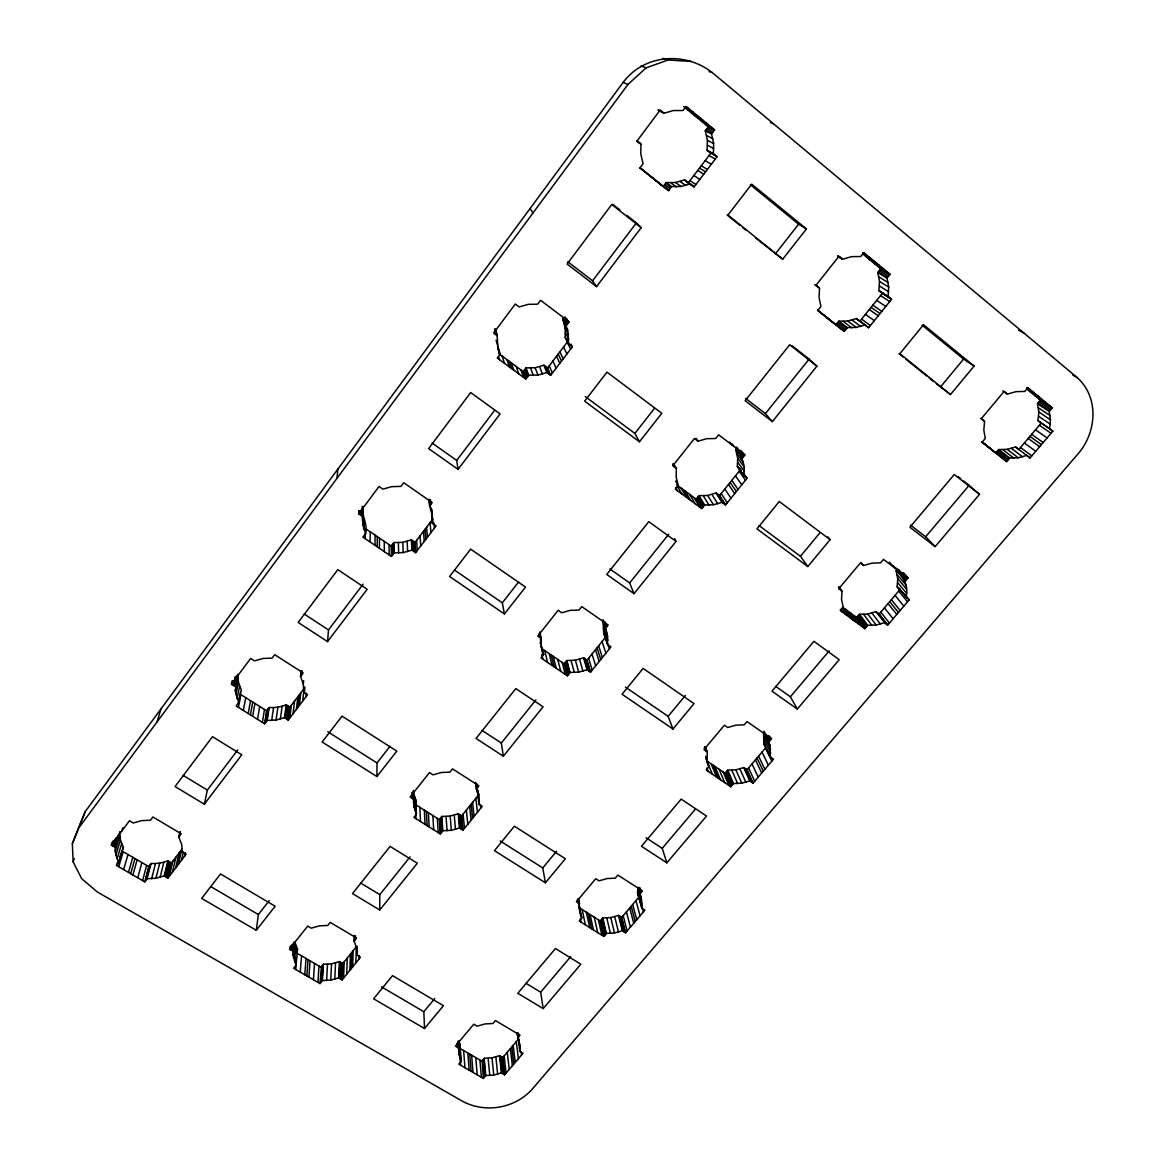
<?xml version="1.0" encoding="UTF-8"?>
<svg xmlns="http://www.w3.org/2000/svg" width="1166" height="1166" viewBox="0 0 1166 1166"><rect width="100%" height="100%" fill="white"/><g stroke="black" fill="none" stroke-linecap="round" stroke-linejoin="round"><path stroke-width="1.5" d="M817.555 310.258L835.833 324.891L838.82 321.175L847.697 321.029L856.412 318.551L859.838 321.306L882.312 293.38L878.887 290.582L879.499 281.429L877.779 272.567L880.811 268.778L890.066 274.287L886.976 278.135L888.696 287.142L888.069 296.47L891.538 299.312L868.612 327.719L858.118 319.936M379.737 910.005L417.341 863.234L390.1 846.399L352.511 893.579L379.737 910.005L379.795 894.643L410.053 856.893M379.416 548.312L379.475 538.08M376.895 776.527L396.819 751.123L342.046 716.143L322.137 741.999L376.895 776.527L376.997 762.943L390.056 746.255M839.097 587.256L842.041 591.22L841.531 599.426L843.237 607.253L840.365 610.649L864.866 628.693L867.737 625.311L876.176 625.034L884.469 622.673L887.72 625.078L909.247 599.776L897.12 586.731L897.718 578.671L896.144 570.932L897.572 569.241L906.507 579.604M377.186 546.796L377.288 536.593M906.011 597.356C908.722 587.168 904.306 577.301 896.144 570.932M322.414 980.548L330.736 980.11L338.65 977.851L342.148 979.892L342.804 963.597L339.364 961.586L331.567 963.801L323.39 964.238L322.414 980.548L319.98 983.579L293.643 968.276L296.062 965.229L292.957 954.823L293.817 942.317M238.753 702.559L235.284 690.724L237.849 674.196L238.432 682.241L241.26 689.908L238.753 702.559L236.202 705.969L264.609 723.78L267.16 720.399L276.05 720.063L284.489 717.658L288.264 720.034L307.533 694.717L303.758 692.312L303.291 684.165L300.536 676.353L301.149 671.12M374.971 545.294L375.102 535.107M370.059 541.957L370.292 531.827M359.011 958.991L359.099 955.435M411.35 539.887L411.875 550.119L415.65 552.699L415.067 542.423L411.35 539.887L402.809 542.321L393.904 542.569L394.093 552.859L391.397 556.43L362.903 537.103L365.614 533.503L362.903 525.166L362.524 516.421L358.662 513.798L358.807 510.562M342.148 979.892L360.454 957.213L356.956 955.158L357.19 946.238M355.863 962.897L356.3 946.836L342.804 963.597M356.956 955.158L356.607 947.958L354.114 941.108L354.275 935.846M354.508 940.627L354.653 935.365M355.353 939.577L355.455 936.065M365.147 538.634L365.308 533.591M365.614 533.503C368.033 524.146 361.46 516.042 362.888 506.7L362.407 520.808M352.715 966.803L353.196 950.698M349.858 970.345L350.383 954.182M351.287 968.582L351.797 952.433M363.967 529.408L364.302 519.468M346.71 974.237L347.293 958.029M362.903 525.166L363.253 515.285M1015.601 446.972L1018.778 449.522L1041.121 423.2L1037.944 420.605L1038.819 412.021L1037.463 403.742L1040.48 400.171L1052.242 407.809L1049.167 411.438L1050.508 419.847L1049.604 428.578L1052.825 431.216L1030.03 457.976L1015.601 446.972L1007.205 449.347L998.737 449.551L995.764 453.064L981.918 441.972M343.576 978.128L344.203 961.863M361.926 516.013L362.291 506.292M416.437 814.13L413.988 806.843L413.726 799.162L410.155 796.917L429.467 772.562L433.038 774.851L441.302 772.504L449.901 772.14L452.51 768.875L478.92 785.826L476.311 789.076L478.643 796.407L478.789 804.059L482.287 806.289L462.975 830.221L459.477 828.02L451.329 830.338L442.847 830.717L440.282 833.909L413.872 817.351L416.437 814.13L415.883 800.065L413.464 792.865M341.609 979.571L342.265 963.291M360.6 515.11L360.79 510.256M415.65 552.699L436.055 525.881L432.28 523.272L431.58 509.178L432.877 523.68M432.28 523.272C433.825 515.081 428.884 507.837 428.899 499.835M340.399 978.872L341.084 962.591M338.65 977.851L339.364 961.586M339.204 978.172L339.904 961.906M359.274 514.206L359.405 510.97M334.773 979.207L335.546 962.912M330.736 980.11L331.567 963.801M495.229 332.281L495.39 329.206C499.033 337.134 495.871 346.317 500.156 354.202L497.284 358.035L525.793 379.023L528.679 375.233L537.963 375.058L546.912 372.508L550.687 375.306L572.346 346.856L570.961 344.116M326.597 980.562L327.5 964.253M321.204 982.063L322.195 965.725M322.035 981.014L323.011 964.705M319.98 983.579L321.379 966.745M317.939 982.384L318.988 966.046M602.939 620.924L603.653 632.89L607.501 644.419L610.999 646.839L590.579 672.141L587.081 669.75L578.715 672.126L570.043 672.447L567.332 675.814L540.922 657.901L543.633 654.49C539.756 647.407 542.438 639.26 539.756 631.943M572.346 346.856L568.571 344.014L565.175 337.207L565.175 328.054L562.828 319.207L564.257 317.312L567.667 323.784M461.197 1061.249L459.827 1058.101L458.617 1041.005L459.958 1044.109L461.197 1061.249L458.763 1064.135L483.365 1078.419L485.799 1075.548L493.757 1075.081L501.409 1072.895L504.674 1074.804L523.009 1053.277L519.759 1051.353L519.686 1044.561L516.917 1033.061M568.571 344.014L567.696 330.138L562.828 319.207M313.421 979.761L314.543 963.451M308.903 977.137L310.098 960.857M306.847 975.942L308.072 959.662M304.792 974.747L306.046 958.481M641.679 908.037L642.014 904.422L637.831 889.396L637.496 892.967L641.679 908.037L644.929 910.121L625.617 932.8L622.352 930.745L614.497 932.989L606.378 933.398L603.813 936.429L579.211 921.009L581.776 917.948L579.706 911.098L578.671 898.84M714.612 129.82L686.118 106.354L683.014 110.508L673.365 110.551L663.993 113.219L660.131 110.056L637.088 140.926L640.95 144.045L640.79 154.072L643.093 163.706L640.047 167.773L668.541 190.626L671.601 186.589L681.09 186.502L690.33 183.878L694.091 186.924L717.119 156.667L707.106 150.166L707.398 140.357L705.27 130.869L708.316 126.832L714.612 129.82L711.508 133.93L713.665 143.593L713.359 153.591M607.501 644.419L607.588 636.257L602.691 620.356M300.245 972.109L301.586 955.872M327.544 641.606L367.188 589.282L337.805 569.649L298.175 622.455L327.544 641.606L328.506 629.917L363.136 584.137M295.683 965.71L296.47 956.732M296.791 953.132L297.476 949.066L294.925 942.332L293.468 958.394M295.712 969.471L297.476 949.066M294.502 961.892L295.945 945.772M292.957 954.823L294.094 942.347M337.003 478.293L337.834 469.155M673.759 464.039L676.367 468.44L676.149 477.185L678.233 485.552L675.362 489.152L701.757 508.58L704.628 505.009L713.461 504.776L722.075 502.327L725.573 504.907L747.202 478.118L743.704 475.495L737.335 466.633L737.67 458.049L735.731 449.785L737.16 448.006M292.447 950.873L293.103 943.76M289.999 949.43L290.334 945.888M291.223 950.159L291.719 944.824M705.27 746.969L707.296 751.822L707.033 759.518L708.928 766.834L706.232 770.056L730.805 786.729L733.501 783.537L741.78 783.188L749.855 780.885L753.119 783.115L773.495 759.183L770.245 756.923L763.832 743.952L763.555 732.685L769.983 745.511L770.245 756.923M306.017 696.7L306.396 693.129M743.704 475.495C745.468 466.138 742.742 456.416 735.731 449.785M302.694 701.072L304.078 688.494L289.882 707.164L288.264 720.034M303.758 692.312L304.355 686.978M304.355 692.691L304.938 687.357M303.291 684.165L303.685 680.653M301.834 674.633L302.242 671.164M299.37 705.415L300.813 692.779M300.945 675.814L301.542 670.581M297.869 707.398L299.341 694.732M296.368 709.38L297.855 696.67M890.066 274.287L863.787 252.643L860.683 256.535L851.515 256.651L842.508 259.216L838.952 256.301L815.981 285.262L819.538 288.133L819.042 297.49L820.908 306.469L817.862 310.287L844.184 331.377L847.216 327.588L856.252 327.442L865.128 324.92L868.612 327.719M293.06 713.723L294.604 700.955M289.751 718.052L291.354 705.226M287.667 719.655L289.314 706.8M286.384 718.839L288.031 705.998M256.272 930.293L275.132 906.244L220.505 873.961L201.674 898.403L256.272 930.293L258.356 914.538L269.273 900.589M284.489 717.658L286.195 704.818L289.882 707.164M285.087 718.023L286.763 705.197M280.35 719.116L282.114 706.261L286.195 704.818M276.05 720.063L277.887 707.179L282.114 706.261M271.634 720.486L273.544 707.602L277.887 707.179M265.892 722.089L267.903 709.176M266.766 720.923L268.763 708.039M267.16 720.399L269.157 707.514L273.544 707.602M1052.242 407.809L1027.916 387.782L1024.841 391.441L1016.096 391.63L1007.439 394.093L1004.145 391.397L981.306 418.652L984.6 421.305L983.812 430.065L985.285 438.445L982.253 442.045L1006.637 461.576L1009.654 458.005L1018.268 457.801L1026.809 455.367L1030.03 457.976M264.609 723.78L266.635 710.837L269.157 707.514M265.003 723.241L267.029 710.313M262.394 722.395L264.478 709.467M257.54 719.349L259.697 706.465M252.672 716.288L254.917 703.448M250.442 714.904L252.731 702.078M248.227 713.505L250.544 700.708M243.33 710.444L245.749 697.676M238.432 707.368L240.939 694.644L266.635 710.837M238.36 703.098L240.546 692.021M237.033 698.755L239.569 686.162M235.882 694.79L238.432 682.241M235.284 690.724L237.849 678.248M234.687 686.235L236.887 675.595M233.36 685.404L235.211 676.542M235.284 686.614L231.436 684.194L232.194 680.653M232.034 684.573L232.792 681.031M204.327 804.205L241.785 754.781L212.489 736.679L175.06 786.554L204.327 804.205L207.359 790.082L237.689 749.986M184.694 856.077L185.423 852.783M181.546 860.202L183.426 851.923M176.984 866.192L180.439 851.195M178.413 864.327L181.838 849.358L171.489 862.971L167.904 878.129L164.144 875.943L155.938 878.275L147.237 878.683L144.817 881.875L116.527 865.463L117.533 862.111M175.57 868.058L179.039 853.046M172.437 872.168L175.964 857.097M179.17 836.547L180.307 831.679M169.318 876.264L172.889 861.135M167.904 878.129L186.123 854.197L182.362 851.982L181.692 844.359L178.792 837.057L179.928 832.189M167.306 877.794L170.921 862.636M166.024 877.036L169.653 861.893M164.144 875.943L167.817 860.814L171.489 862.971M164.741 876.293L168.385 861.149M160.136 877.342L163.867 862.184L167.817 860.814M155.938 878.275L159.742 863.102L163.867 862.184M151.624 878.727L155.486 863.54L159.742 863.102M146.858 879.193L151.186 863.496L155.486 863.54M144.817 881.875L148.811 866.644L151.186 863.496M145.196 881.379L149.175 866.149M146.027 880.286L149.991 865.07M142.616 880.607L146.639 865.391M137.777 877.794L141.888 862.607M132.924 874.981L137.122 859.823M130.709 873.698L134.95 858.555M128.508 872.401L132.778 857.287M123.64 869.574L127.998 854.489M118.757 866.746L123.202 851.69L148.811 866.644M117.737 863.846L118.728 860.508M119.719 857.17L123.392 847.245L120.433 840.074L119.661 832.524M118.568 862.738L123.392 847.245M116.527 865.463L118.947 862.242L117.168 858.686L121.643 843.732M157.046 721.943L160.966 708.943M117.168 858.686L115.93 854.97L120.433 840.074M115.93 854.97L115.245 851.165L119.763 836.313M121.789 831.037L122.78 827.787M114.53 846.968L118.058 835.468M115.245 851.165L115.128 847.318L119.938 831.591M113.219 846.195L115.755 837.99M111.892 845.437L113.423 840.511M115.128 847.318L111.295 845.088L112.315 841.794M73.137 861.878L72.35 843.688L85.162 811.696L623.169 82.349C644.419 54.015 685.083 51.406 712.237 72.554L1077.209 377.595C1099.13 397.3 1096.754 431.653 1078.681 453.078L531.521 1089.962C514.235 1108.443 485.537 1113.253 463.106 1101.608L97.303 891.961L81.664 878.654L73.137 861.878L74.289 858.54M72.35 843.688L85.162 811.696M80.002 826.242L627.891 84.506L646.168 67.817L668.235 59.991L691.205 61.448M111.295 845.088L129.484 820.733L133.303 822.992L141.64 820.631L150.458 820.237L152.921 816.972L181.24 833.807L178.792 837.057M231.436 684.194L250.675 658.426L254.523 660.874L263.093 658.44L272.101 658.12L274.71 654.665L303.131 672.928L300.536 676.353M358.662 513.798L379.067 486.484L382.914 489.152L391.747 486.645L400.958 486.397L403.713 482.724L432.207 502.561L429.452 506.19M391.397 556.43L391.237 546.096L393.904 542.569M525.793 379.023L523.184 371.619L526.012 367.888L535.121 367.713L543.91 365.22L547.626 367.96L550.687 375.306M690.913 184.359L684.544 179.914L675.493 182.479L666.165 182.566L663.177 186.531L639.784 167.787L642.277 169.566M458.063 469.373L500.097 413.886L470.67 392.548L428.636 448.575L458.063 469.373L456.708 460.439L494.719 410.184M636.374 222.91L641.198 227.676L596.54 286.617L592.576 280.802L636.374 222.91L626.74 215.302M566.195 325.708L569.125 321.845L540.601 300.289L537.672 304.195L528.256 304.341L519.162 306.92L515.299 304.02L493.641 333.039L497.503 335.895M415.067 542.423L432.673 519.249M547.626 367.96L567.201 342.192L570.64 349.086M684.544 179.914L688.246 182.902L710.823 153.198L707.106 150.166M504.426 613.957L449.58 576.514L470.656 549.142L525.502 587.081L504.426 613.957L502.313 602.807L518.651 581.921M639.464 441.797L584.618 401.162L606.976 372.129L661.822 413.303L639.464 441.797L634.872 433.417L654.607 408.202M775.346 253.911L798.608 224.193L806.449 228.944L782.721 259.187L755.524 237.922M415.883 800.065L415.956 818.649M540.456 643.297L543.633 654.49M323.39 964.238L321 967.212L297.126 953.263M440.282 833.909L439.32 819.596L441.841 816.448L450.193 816.083L458.194 813.795L461.634 815.981L462.975 830.221M567.332 675.814L564.184 663.818L566.851 660.495L575.363 660.189L583.598 657.843L587.037 660.204L590.579 672.141M701.757 508.58L696.146 499.179L698.973 495.652L707.66 495.433L716.128 493.014L719.553 495.565L725.573 504.907M503.348 756.238L543.079 706.815L515.809 688.596L476.078 738.457L503.348 756.238L501.322 743.034L535.894 699.921M674.575 538.575L676.047 541.403L634.013 593.698L629.655 582.942L668.686 534.261M809.087 359.113L816.885 366.197L772.344 421.611L765.406 413.609L809.087 359.113L792.195 345.792M354.114 941.108L356.592 938.032L330.211 922.364L327.748 925.454L319.324 925.877L311.293 928.165L307.722 926.066L289.445 949.109L293.001 951.194M742.101 458.384L745.016 454.755L718.635 434.831L715.72 438.489L706.742 438.707L698.011 441.185L694.44 438.503L672.797 465.788L676.367 468.44M461.634 815.981L479.139 794.235M587.037 660.204L605.518 637.234M719.553 495.565L740.774 469.213M424.511 1028.514L443.43 1005.719L392.505 975.621L373.601 998.796L424.511 1028.514L423.841 1011.724L434.787 998.49M545.411 882.793L494.457 850.655L514.395 826.198L565.364 858.744L545.411 882.793L542.758 867.941L556.605 851.195M672.986 729.027L622.046 694.251L643.122 668.41L694.047 703.623L672.986 729.027L668.118 716.347L685.36 695.49M827.875 536.856L830.09 539.669L807.805 566.53L800.474 556.299L820.048 532.643M940.437 387.054L963.582 359.07L974.106 366.08L950.494 394.531L936.283 383.701M458.763 1045.552L459.958 1044.109M504.674 1074.804L502.765 1057.577L499.558 1055.682L492.023 1057.824L484.181 1058.291L481.791 1061.118L459.462 1048.088M603.813 936.429L600.257 920.965L602.793 917.977L610.78 917.569L618.505 915.368L621.726 917.409L625.617 932.8M730.805 786.729L725.063 773.32L727.73 770.172L735.863 769.822L743.806 767.563L747.012 769.764L753.119 783.115M864.866 628.693L856.704 617.586L859.517 614.263L867.81 613.986L875.972 611.654L879.164 614.03L887.72 625.078M543.196 1008.59L580.828 964.224L555.439 948.541L517.791 993.272L543.196 1008.59L540.66 992.179L570.728 956.601M666.85 862.84L641.46 846.283L681.163 799.104L706.538 816.054L666.85 862.84L662.23 848.367L695.49 809.015M797.311 709.074L771.979 691.176L813.912 641.329L839.214 659.679L797.311 709.074L790.388 696.772L829.172 650.89M935.147 546.621L925.658 536.768L969.135 485.333L979.469 494.369L935.147 546.621L909.903 527.236L954.269 474.504L979.469 494.369M517.558 1038.104L520.036 1035.189L495.433 1020.571L492.956 1023.5L484.896 1023.952L477.127 1026.167L473.804 1024.2L455.469 1046.077L458.806 1048.015L459.827 1058.101M769.983 745.511L768.831 741.911L771.571 738.661L747.027 721.579L744.272 724.844L735.877 725.179L727.701 727.511L724.378 725.223L703.972 749.563L707.296 751.822M905.049 581.324L907.964 577.884L903.475 572.725M502.765 1057.577L518.36 1039.197M621.726 917.409L639.216 896.785M747.012 769.764L765.464 748.018L771.892 761.048M879.164 614.03L900.312 589.121M394.093 552.859L403.174 552.597L411.875 550.119M842.041 591.22L838.733 588.772L860.304 563.032L863.612 565.525L872.022 563.12L880.592 562.857L883.493 559.403L907.964 577.884M709.074 71.592L712.237 72.554M662.725 58.3L668.235 59.991M641.096 65.981L646.168 67.817M770.537 122.605L773.495 123.756M685.448 106.908L688.363 108.205M687.357 109.589L693.274 112.257M692.181 113.554L698.186 116.294M623.169 82.349L627.891 84.506M694.368 115.361L700.416 118.13M696.554 117.154L702.632 119.952M701.349 121.104L707.529 123.975M706.144 125.053L712.397 127.998M707.835 127.458L714.131 130.461M706.785 128.858L713.053 131.875M705.751 130.242L711.989 133.288M705.27 130.869L711.508 133.93M659.402 110.318L662.069 111.644M663.396 112.723L658.032 110.056L663.993 113.219M706.64 135.548L712.892 138.681M707.398 140.357L713.665 143.593M707.558 145.269L713.825 148.592M707.689 150.647L713.942 154.072M708.972 151.682L715.239 155.136M710.24 152.731L717.119 156.667M709.045 155.53L715.312 159.042M1018.443 330.036L1024.171 333.257M705.153 160.646L711.347 164.26M862.898 252.614L865.842 254.334M1072.618 374.913L1077.209 377.595M862.942 253.722L870.39 258.08M865.901 256.505L874.908 261.796M867.927 258.167L876.963 263.501M210.813 886.612L258.356 914.538M381.574 986.902L423.841 1011.724M869.938 259.829L879.018 265.178M874.383 263.487L883.522 268.894M878.814 267.131L888.026 272.596M518.098 1034.708L519.759 1051.353M880.345 269.375L889.585 274.885M879.295 270.672L888.521 276.211M878.26 271.984L887.457 277.537M877.779 272.567L886.976 278.135M701.276 165.761L707.383 169.464M183.149 775.405L207.359 790.082M360.454 882.91L379.795 894.643M525.939 983.259L540.66 992.179M878.931 276.925L888.128 282.566M699.513 168.079L705.59 171.825M879.499 281.429L888.696 287.142M837.931 256.01L840.73 257.759M837.742 256.126L841.954 258.765M838.296 256.578L842.508 259.216M697.749 170.396L703.783 174.2M415.402 804.525L439.32 819.596M579.327 907.775L600.257 920.965M879.485 285.991L888.681 291.791M579.735 903.869L576.412 901.77L595.739 878.712L599.062 880.84L607.034 878.566L615.254 878.173L617.863 875.068L642.451 890.882L639.842 893.943L642.014 904.422M327.777 731.767L376.997 762.943M500.199 840.992L542.758 867.941M878.887 290.582L888.069 296.47M879.426 291.019L889.804 297.884M477.725 790.519L478.789 804.059M637.496 892.967L643.413 911.899M881.773 292.943L891.538 299.312M1026.969 387.52L1029.826 389.357M1026.838 388.176L1034.023 392.811M1038.206 396.265L1026.663 388.788L1040.48 400.171M1028.543 390.333L1040.116 397.825M1030.409 391.878L1042.01 399.384M1034.519 395.259L1046.193 402.824M880.549 295.581L889.745 301.542M1038.629 398.641L1050.347 406.249M1040.014 400.725L1051.761 408.377M693.872 175.498L699.833 179.389M1038.979 401.949L1050.697 409.63M304.224 614.03L328.506 629.917M481.952 730.368L501.322 743.034M646.051 837.771L662.23 848.367M1037.944 403.174L1049.648 410.869M1037.463 403.742L1049.167 411.438M636.68 141.115L640.353 143.549M876.672 300.391L885.796 306.439M637.277 141.596L640.95 144.045M1038.425 407.809L1050.129 415.577M1038.819 412.021L1050.508 419.847M1002.789 390.887L1007.439 394.093M690.01 180.584L695.883 184.563M1038.658 416.306L1050.347 424.205M872.809 305.201L881.846 311.337M365.454 528.548L391.237 546.096M541.738 648.529L564.184 663.818M706.946 760.975L725.063 773.32M1037.944 420.605L1050.114 428.986M1039.533 421.903L1052.825 431.216M454.39 569.999L502.313 602.807M625.37 687.065L668.118 716.347M541.315 638.502L537.745 636.068L558.164 610.314L561.75 612.777L570.232 610.357L579.021 610.08L581.776 606.611L608.186 624.991L605.431 628.416L606.786 632.278M871.046 307.387L880.053 313.552M686.395 181.4L693.508 186.443M688.246 182.902L694.091 186.924M1039.372 425.269L1051.032 433.315M869.297 309.558L878.26 315.767M603.653 632.89L609.41 648.821M763.832 743.952L765.435 745.059M1035.51 429.802L1047.112 437.92M680.084 181.502L685.783 185.496M634.013 593.698L606.743 574.43L648.792 521.654L676.047 541.403M865.434 314.354L874.325 320.65M432.134 443.036L456.708 460.439M609.905 568.95L629.655 582.942M775.711 686.38L790.388 696.772M1031.662 434.335L1043.191 442.526M675.493 182.479L681.09 186.502M1029.928 436.39L1041.398 444.625M815.121 284.781L817.76 286.705M1028.179 438.445L1039.62 446.709M815.005 284.81L819.538 288.133M861.587 319.134L870.39 325.518M670.829 182.843L676.353 186.866M856.412 318.551L865.668 325.358M1024.346 442.963L1035.714 451.3M498.582 353.473L523.184 371.619M696.146 499.179L676.703 484.837L681.979 494.034M856.704 617.586L842.785 607.326L850.743 618.286M852.098 320.067L860.741 326.465M666.165 182.566L671.601 186.589M585.332 396.644L634.872 433.417M759.022 525.531L800.474 556.299M807.805 566.53L756.967 528.868L779.282 501.511L830.09 539.669M665.699 183.179L671.12 187.216M1020.512 447.482L1031.808 455.891M980.635 418.346L984.6 421.305M847.697 321.029L856.252 327.442M664.678 184.549L670.071 188.601M565.175 337.207L569.168 344.466M737.335 466.633L740.235 468.805M897.12 586.731L909.247 599.776M1011.447 448.429L1022.582 456.853M843.251 321.393L851.734 327.821M663.643 185.904L669.022 189.985M642.204 169.726L647.203 173.515M647.028 173.588L654.345 179.229M651.4 177.086L656.56 181.022M656.21 180.934L661.457 184.942M661.005 184.782L668.541 190.626M1007.205 449.347L1018.268 457.801M838.82 321.175L847.216 327.588M838.354 321.758L846.749 328.185M567.798 261.752L592.576 280.802M745.672 398.451L765.406 413.609M910.471 525.094L925.658 536.768M596.54 286.617L567.099 264.012L611.771 204.473L641.198 227.676M772.344 421.611L745.132 400.71L789.703 344.757L816.885 366.197M1002.949 449.726L1013.939 458.18M837.334 323.04L845.7 329.482M998.737 449.551L1009.654 458.005M836.299 324.308L844.65 330.794M998.271 450.105L1009.188 458.573M817.789 310.389L831.052 320.869M824.945 316.175L833.107 322.516M829.39 319.732L844.184 331.377M997.251 451.315L1008.138 459.798M996.23 452.525L1007.103 461.022M981.757 441.768L992.572 450.309M983.798 443.474L1006.637 461.576M612.966 204.444L619.86 209.88M958.102 476.646L960.857 478.818M963.626 480.99L969.135 485.333M782.721 259.187L727.963 215.025L751.72 184.17L806.449 228.944M950.494 394.531L899.875 353.692L923.53 324.702L974.106 366.08M727.19 215.069L739.944 225.359M742.771 227.647L745.613 229.921M898.899 353.56L903.052 356.913M905.822 359.143L926.591 375.889M929.36 378.119L933.514 381.471M750.336 184.724L798.608 224.193M922.087 325.154L963.582 359.07M683.742 106.616L708.316 126.832M862.563 253.765L880.811 268.778M902.703 572.579L906.055 576.456M903.023 573.249L907.512 578.423M898.549 569.431L901.872 573.293M895.473 567.565L897.674 570.116M893.564 566.122L895.765 568.673M889.469 562.129L893.856 567.23M896.581 570.407L905.516 580.785M897.193 574.736L906.128 585.186M897.718 578.671L906.638 589.18M897.689 582.694L906.594 593.246M898.709 587.926L907.629 598.566M897.616 587.096L906.521 597.735M898.651 591.075L907.556 601.773M895.007 595.374L903.854 606.131M891.363 599.659L900.137 610.474M861.033 562.58L863.612 565.525M889.716 601.612L898.461 612.456M888.069 603.551L896.785 614.424M884.44 607.821L893.083 618.767M880.811 612.092L889.396 623.096M878.668 613.666L887.209 624.699M877.575 612.85L886.087 623.868M875.972 611.654L884.979 623.038M871.935 613.068L880.374 624.101M867.81 613.986L876.176 625.034M740.833 450.368L744.564 455.323M863.656 614.38L871.935 625.442M736.344 446.972L743.558 456.576M859.517 614.263L867.737 625.311M838.587 586.877L841.531 590.841M859.08 614.774L867.285 625.851M731.84 443.576L733.924 446.374M736.183 449.231L742.553 457.83M729.799 442.031L731.869 444.829M858.103 615.925L866.294 627.002M736.985 453.851L743.354 462.523M857.141 617.062L865.318 628.168M854.824 616.202L862.971 627.293M737.67 458.049L744.054 466.779M850.699 613.156L858.774 624.204M846.56 610.095L854.561 621.099M844.68 608.71L852.652 619.7M737.787 462.334L744.17 471.137M841.59 608.346L846.516 615.182M743.908 473.892L746.648 477.71M739.055 467.916L740.891 470.466M742.713 473.002L745.453 476.807M840.336 609.352L842.289 612.063M737.874 467.027L744.258 475.917M739.113 471.283L745.511 480.217M735.455 475.83L741.78 484.837M731.796 480.363L738.049 489.458M730.149 482.418L736.358 491.542M728.488 484.473L734.667 493.641M696.131 438.401L698.011 441.185M724.844 489.006L730.965 498.232M721.215 493.524L727.263 502.823M719.028 495.171L725.033 504.514M717.833 494.297L723.824 503.625M716.653 493.422L722.629 502.721M716.128 493.014L722.075 502.327M711.945 494.486L717.833 503.814M530.122 208.495L532.949 213.028M707.66 495.433L713.461 504.776M703.317 495.812L709.045 505.17M698.973 495.652L704.628 505.009M698.521 496.206L704.177 505.578M697.56 497.416L703.185 506.802M696.583 498.625L702.194 508.026M694.134 497.693L699.702 507.079M673.205 463.631L675.799 468.032M672.855 464.199L674.575 467.114M689.689 494.413L695.184 503.741M685.229 491.119L690.651 500.418M683.203 489.633L688.596 498.902M681.177 488.131L686.526 497.372M675.624 481.019L678.233 485.552M675.697 487.621L677.431 490.682M566.618 318.58L568.673 322.443M565.219 316.977L566.909 320.169M563.265 318.624L566.661 325.11M564.3 323.565L567.696 330.138M565.175 328.054L568.585 334.7M565.466 332.631L568.891 339.35M769.531 735.994L771.149 739.171M767.782 735.498L770.201 740.279M765.246 733.414L769.254 741.401M763.876 731.242L765.464 734.405M764.022 732.321L768.831 741.911M764.182 736.387L770.609 749.257M764.269 740.148L770.697 753.076M764.328 744.302L770.755 757.273M762.01 752.085L768.379 765.173M563.542 347.016L566.909 353.983M758.57 756.151L764.881 769.298M756.996 757.987L763.278 771.163M755.437 759.838L761.69 773.043M559.884 351.826L563.178 358.895M751.997 763.876L758.192 777.139M558.222 354.012L561.487 361.11M748.572 767.928L754.693 781.249M746.517 769.414L752.609 782.765M745.409 768.671L751.487 781.992M744.302 767.913L750.365 781.235M743.806 767.563L749.855 780.885M556.561 356.198L559.797 363.34M739.885 768.933L745.876 782.269M735.863 769.822L741.78 783.188M552.917 360.994L556.08 368.223M731.796 770.245L737.641 783.61M727.73 770.172L733.501 783.537M727.307 770.668L733.079 784.048M726.389 771.746L732.146 785.141M725.485 772.825L731.228 786.234M723.182 772.038L728.896 785.432M549.273 365.789L552.363 373.091M719.043 769.21L724.684 782.575M714.889 766.397L720.471 779.719M712.994 765.1L718.548 778.422M547.043 367.538L550.09 374.869M704.76 746.619L706.771 751.472M704.293 747.464L705.634 750.7M711.1 763.817L716.624 777.11M545.775 366.59L548.792 373.907M705.692 756.253L707.033 759.518M544.493 365.643L547.495 372.945M705.692 758.337L712.397 774.239M543.91 365.22L546.912 372.508M706.902 761.908L708.928 766.834M706.815 768.059L708.156 771.367M539.596 366.751L542.511 374.067M535.121 367.713L537.963 375.058M530.574 368.092L533.328 375.437M526.012 367.888L528.679 375.233M525.575 368.471L528.227 375.831M524.598 369.753L527.236 377.128M523.636 371.036L526.245 378.44M521.013 370.016L523.578 377.405M605.154 621.886L606.816 626.71M603.128 619.831L605.868 627.891M516.217 366.474L518.71 373.805M603.726 624.859L607.588 636.257M603.973 628.868L607.836 640.323M511.408 362.932L513.812 370.205M602.064 641.533L605.883 653.179M509.221 361.314L511.582 368.558M507.035 359.711L509.353 366.926M598.61 645.818L602.37 657.537M597.036 647.771L600.767 659.519M494.792 328.754L496.905 335.444M595.476 649.71L599.178 661.486M494.53 331.129L495.579 334.467M502.211 356.14L504.441 363.311M496.046 340.108L497.62 345.238M500.156 354.202L497.999 347.191L499.704 354.799M497.532 346.331L498.596 349.8M592.037 653.995L595.666 665.83M498.669 356.84L499.514 359.682M588.597 658.265L592.168 670.173M586.498 659.839L590.04 671.762M585.317 659.023L588.83 670.946M584.137 658.222L587.635 670.129M583.598 657.843L587.081 669.75M579.546 659.271L582.956 671.193M639.755 887.457L641.154 892.413M575.363 660.189L578.715 672.126M638.866 888.507L640.251 893.462M638.312 887.37L641.096 897.324M638.006 887.326L641.81 900.837M571.107 660.597L574.386 672.549M635.951 900.633L640.09 915.806M632.686 904.481L636.767 919.712M566.851 660.495L570.043 672.447M566.428 661.005L569.62 672.971M631.2 906.23L635.251 921.49M565.51 662.157L568.687 674.137M629.713 907.979L633.75 923.253M564.606 663.294L567.755 675.289M562.172 662.434L565.291 674.429M626.448 911.827L630.427 927.159M623.198 915.66L627.119 931.036M557.712 659.417L560.759 671.354M621.216 917.088L625.107 932.479M620.108 916.389L623.985 931.78M619.015 915.689L622.863 931.066M618.505 915.368L622.352 930.745M553.252 656.371L556.226 668.278M551.226 655L554.171 666.879M614.701 916.695L618.49 932.086M549.201 653.616L552.101 665.48M610.78 917.569L614.497 932.989M544.726 650.57L547.554 662.39M539.596 633.196L540.762 638.123M606.786 918.006L610.445 933.427M540.266 639.318L541.053 642.612M538.75 634.013L539.523 637.277M540.252 642.335L543.21 655.03M541.811 654.257L542.992 659.3M602.793 917.977L606.378 933.398M602.385 918.444L605.97 933.879M601.525 919.464L605.096 934.913M600.65 920.499L604.207 935.963M598.377 919.77L601.904 935.234M594.237 917.161L597.692 932.581M590.069 914.538L593.465 929.943M588.189 913.357L591.541 928.734M586.294 912.162L589.617 927.524M582.111 909.524L585.39 924.871M578.161 898.52L579.211 903.548M578.919 904.393L581.776 917.948M578.744 904.146L579.444 907.512M577.374 899.467L578.074 902.819M578.875 906.55L581.018 916.738M580.435 918.808L581.134 922.219M521.144 1051.572L521.581 1054.968M518.36 1033.295L518.797 1036.647M518.899 1039.489L519.978 1047.943M517.806 1032.857L518.229 1036.224M518.753 1039.781L519.395 1044.867M519.832 1048.263L520.269 1051.645M517.31 1032.61L517.952 1037.653M516.29 1041.646L518.418 1058.67M513.186 1045.304L515.255 1062.372M511.772 1046.966L513.827 1064.062M510.358 1048.628L512.399 1065.739M480.363 804.686L480.771 808.169M477.215 784.048L477.608 787.458M478.045 791.233L478.643 796.407M477.987 791.568L479.343 804.409M477.346 789.236L477.754 792.676M507.268 1052.271L509.25 1069.441M476.122 783.45L476.719 788.566M475.524 782.24L476.311 789.076M475.859 798.302L477.448 812.294M504.178 1055.915L506.102 1073.128M502.269 1057.271L504.164 1074.513M501.161 1056.629L503.042 1073.857M472.594 802.368L474.125 816.404M500.054 1055.973L501.919 1073.201M499.558 1055.682L501.409 1072.895M471.108 804.205L472.609 818.284M495.856 1056.964L497.649 1074.192M469.636 806.056L471.093 820.15M492.023 1057.824L493.757 1075.081M466.371 810.108L467.785 824.26M488.117 1058.276L489.793 1075.533M463.121 814.145L464.476 828.356M484.181 1058.291L485.799 1075.548M434 523.053L434.452 527.979M461.095 815.646L462.421 829.871M483.803 1058.728L485.42 1075.999M482.986 1059.705L484.575 1076.99M459.914 814.888L461.226 829.113M482.156 1060.681L483.365 1078.419M430.4 499.631L430.837 504.382M458.734 814.145L460.016 828.356M430.75 507.108L431.041 510.314M458.194 813.795L459.477 828.02M479.896 1060.025L481.441 1077.311M429.321 499.281L429.89 505.621M430.079 522.66L430.939 532.614M475.757 1057.591L477.229 1074.863M454.259 815.18L455.469 829.405M471.603 1055.172L473.017 1072.414M469.709 1054.064L471.093 1071.292M450.193 816.083L451.329 830.338M426.625 527.207L427.426 537.22M467.814 1052.956L469.169 1070.184M425.065 529.262L425.823 539.319M446.024 816.506L447.103 830.775M463.645 1050.522L464.928 1067.721M423.491 531.332L424.235 541.418M459.593 1044.561L460.818 1061.701M459.958 1054.953L460.687 1065.258M458.005 1041.165L458.967 1054.807M457.917 1042.623L458.282 1047.709M441.841 816.448L442.847 830.717M441.448 816.943L442.439 831.212M456.897 1043.643L457.13 1047.039M440.588 818.022L441.564 832.305M439.713 819.1L440.675 833.413M420.051 535.85L420.722 546.009M437.308 818.328L438.227 832.626M416.626 540.368L417.224 550.614M432.863 815.53L433.708 829.784M414.484 542.03L415.052 552.29M428.403 812.717L429.175 826.942M413.201 541.155L413.755 551.416M426.377 811.434L427.12 825.659M411.933 540.281L412.458 550.527M424.351 810.166L425.051 824.362M419.877 807.353L420.503 821.505M407.167 541.374L407.604 551.635M414.411 796.538L414.95 810.559M413.405 790.504L413.988 806.843M413.318 796.072L413.58 803.024M412.924 791.889L413.172 798.812M411.758 792.851L411.948 798.04M402.809 542.321L403.174 552.597M398.378 542.729L398.655 553.005M393.481 543.123L393.671 553.413M392.563 544.333L392.738 554.652M391.659 545.542L391.82 555.876M389.065 544.609L389.182 554.929M384.27 541.359L384.299 551.62"/></g></svg>
